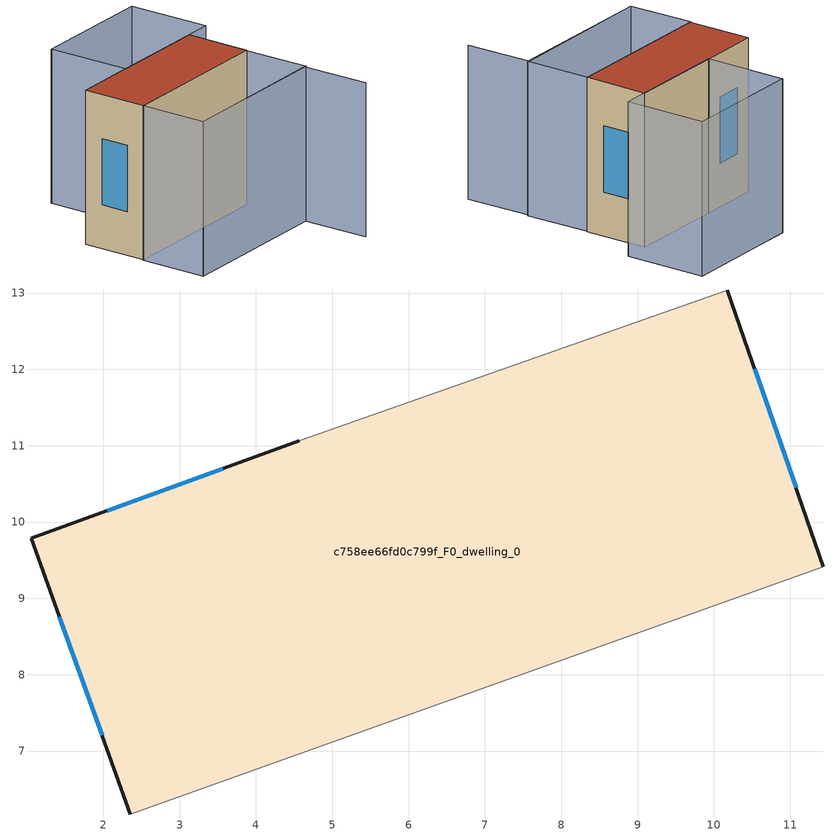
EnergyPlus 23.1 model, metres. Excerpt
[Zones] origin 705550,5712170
c758ee66fd0c799f_F0_dwelling_0
 floor ground (EU_floor_Construction): 10.18,13.04 11.44,9.42 2.35,6.17 1.06,9.79 4.57,11.07 z0
 wall outside (EU_wall_Construction): 4.57,11.07 1.06,9.79 2.35,6.17 / 11.44,9.42 10.18,13.04 z0:9
 wall adiabatic (EU_wall_Construction): 10.18,13.04 4.57,11.07 / 2.35,6.17 11.44,9.42 z0:9
 window (EU_Window_Construction): 3.57,10.7 2.06,10.15 / 11.08,10.45 10.53,12.01 / 1.43,8.76 1.98,7.2 z2.56:6.44
 roof outside (EU_roof_Construction): 11.44,9.42 10.18,13.04 4.57,11.07 1.06,9.79 2.35,6.17 z9
shading: 10,18.18 2.92,15.65 / 3.65,2.45 12.66,5.76 / 12.66,5.76 14.05,1.98 / 2.33,6.16 11.43,9.42 / 11.43,9.42 12.76,5.7 / 12.76,5.7 3.65,2.45 / 3.65,2.45 2.33,6.16 / 2.92,15.65 10.01,18.18 / 10.01,18.18 11.65,13.57 / 11.65,13.57 4.57,11.04 / 4.57,11.04 2.92,15.65 z0:9
[Building]
EU S2 Campaign: North Axis=0; Terrain=City; Solar Distribution=FullExterior
[Site:Location]
London: Latitude=51.5; Longitude=-0.5; Time Zone=0; Elevation=25
[SizingPeriod:WeatherFileDays]
AnnualSizingPeriod: Begin Month=1; Begin Day of Month=1; End Month=12; End Day of Month=31; Day of Week for Start Day=Monday; Use Weather File Daylight Saving Period=No; Use Weather File Rain and Snow Indicators=No
[MATERIAL]
EU_InternalMass_Material: Roughness=MediumRough; Thickness=0.1; Conductivity=1; Density=1800; Specific Heat=900; Thermal Absorptance=0.9; Solar Absorptance=0.7; Visible Absorptance=0.7
[MATERIAL:NOMASS] Roughness=MediumRough; Thermal Absorptance=0.9; Solar Absorptance=0.7; Visible Absorptance=0.7
Name | Thermal Resistance
EU_wall_NoMass | 0.71061
EU_roof_NoMass | 2.41608
EU_floor_NoMass | 1.75078
[WINDOWMATERIAL:SIMPLEGLAZINGSYSTEM]
EU_Window_SimpleGlazing: UFactor=2.64892; Solar Heat Gain Coefficient=0.76; Visible Transmittance=0.76
[CONSTRUCTION]
EU_wall_Construction: EU_wall_NoMass
EU_roof_Construction: EU_roof_NoMass
EU_floor_Construction: EU_floor_NoMass
EU_InternalMass_Construction: EU_InternalMass_Material
EU_Window_Construction: EU_Window_SimpleGlazing
[ZONE]
c758ee66fd0c799f_F0_dwelling_0: Type=1; Multiplier=1; Ceiling Height=autocalculate; Volume=334.76; Floor Area=autocalculate; Part of Total Floor Area=Yes
[INTERNALMASS]
c758ee66fd0c799f_F0_dwelling_0_EU_InternalMass: Construction=EU_InternalMass_Construction; Zone or ZoneList=c758ee66fd0c799f_F0_dwelling_0; Surface Area=37.1953
[OTHEREQUIPMENT]
EU_Step8_InternalGain_c758ee66fd0c799f_F0_dwelling_0_f000: Fuel Type=Electricity; Zone or ZoneList or Space or SpaceList=c758ee66fd0c799f_F0_dwelling_0; Schedule=EU_Step8_GainSchedule_c758ee66fd0c799f_F0_dwelling_0_f000; Design Level Calculation Method=Watts/Area; Power per Zone Floor Area=1; Fraction Latent=0; Fraction Radiant=0; Fraction Lost=0; Carbon Dioxide Generation Rate=0; EndUse Subcategory=EU_Step8_InternalGains
[ZONEVENTILATION:DESIGNFLOWRATE]
EU_ConstantAir_c758ee66fd0c799f_F0_dwelling_0: Zone or ZoneList or Space or SpaceList=c758ee66fd0c799f_F0_dwelling_0; Schedule=EU_AlwaysOn; Design Flow Rate Calculation Method=AirChanges/Hour; Air Changes per Hour=0.496673; Ventilation Type=Natural; Fan Pressure Rise=0; Fan Total Efficiency=1; Constant Term Coefficient=1; Temperature Term Coefficient=0; Velocity Term Coefficient=0; Velocity Squared Term Coefficient=0; Minimum Indoor Temperature=-100; Maximum Indoor Temperature=100; Delta Temperature=-100; Minimum Outdoor Temperature=-100; Maximum Outdoor Temperature=100; Maximum Wind Speed=40
[HVACTEMPLATE:THERMOSTAT]
EU_HeatOnly_c758ee66fd0c799f_F0_dwelling_0: Constant Heating Setpoint=20; Constant Cooling Setpoint=50
[HVACTEMPLATE:ZONE:IDEALLOADSAIRSYSTEM]
c758ee66fd0c799f_F0_dwelling_0: Template Thermostat=EU_HeatOnly_c758ee66fd0c799f_F0_dwelling_0; System Availability Schedule=EU_AlwaysOn; Maximum Heating Supply Air Temperature=50; Minimum Cooling Supply Air Temperature=13; Maximum Heating Supply Air Humidity Ratio=0.0156; Minimum Cooling Supply Air Humidity Ratio=0.0077; Heating Limit=NoLimit; Cooling Limit=NoLimit; Heating Availability Schedule=EU_AlwaysOn; Cooling Availability Schedule=EU_CoolingOff; Dehumidification Control Type=ConstantSensibleHeatRatio; Cooling Sensible Heat Ratio=0.7; Dehumidification Setpoint=60; Humidification Control Type=None; Humidification Setpoint=30; Outdoor Air Method=None; Outdoor Air Flow Rate per Person=0.00944; Outdoor Air Flow Rate per Zone Floor Area=0; Outdoor Air Flow Rate per Zone=0; Demand Controlled Ventilation Type=None; Outdoor Air Economizer Type=NoEconomizer; Heat Recovery Type=None; Sensible Heat Recovery Effectiveness=0.7; Latent Heat Recovery Effectiveness=0.65
[SIZING:ZONE]
c758ee66fd0c799f_F0_dwelling_0: Zone Cooling Design Supply Air Temperature Input Method=SupplyAirTemperature; Zone Cooling Design Supply Air Temperature=13; Zone Heating Design Supply Air Temperature Input Method=SupplyAirTemperature; Zone Heating Design Supply Air Temperature=50; Zone Cooling Design Supply Air Humidity Ratio=0.008; Zone Heating Design Supply Air Humidity Ratio=0.008; Cooling Design Air Flow Method=DesignDay; Cooling Design Air Flow Rate=0; Cooling Minimum Air Flow per Zone Floor Area=0.000762; Cooling Minimum Air Flow=0; Cooling Minimum Air Flow Fraction=0.2; Heating Design Air Flow Method=DesignDay; Heating Design Air Flow Rate=0; Heating Maximum Air Flow per Zone Floor Area=0.002032; Heating Maximum Air Flow=0.141576; Heating Maximum Air Flow Fraction=0.3; Account for Dedicated Outdoor Air System=No; Dedicated Outdoor Air System Control Strategy=NeutralSupplyAir; Dedicated Outdoor Air Low Setpoint Temperature for Design=autosize; Dedicated Outdoor Air High Setpoint Temperature for Design=autosize; Zone Load Sizing Method=Sensible Load Only No Latent Load; Zone Latent Cooling Design Supply Air Humidity Ratio Input Method=HumidityRatioDifference; Zone Cooling Design Supply Air Humidity Ratio Difference=0.005; Zone Latent Heating Design Supply Air Humidity Ratio Input Method=HumidityRatioDifference; Zone Humidification Design Supply Air Humidity Ratio Difference=0.005
[SCHEDULE:CONSTANT]
Name | Hourly Value
EU_AlwaysOn | 1
EU_CoolingOff | 0
[SCHEDULE:FILE]
EU_Step8_GainSchedule_c758ee66fd0c799f_F0_dwelling_0_f000: File=../../schedules/c758ee66fd0c799f/c758ee66fd0c799f_F0_dwelling_0_f000_gain.csv; Column Number=1; Rows to Skip at Top=0; Number of Hours of Data=8760; Column Separator=Comma; Interpolate to Timestep=No; Minutes per Item=60; Adjust Schedule for Daylight Savings=Yes
